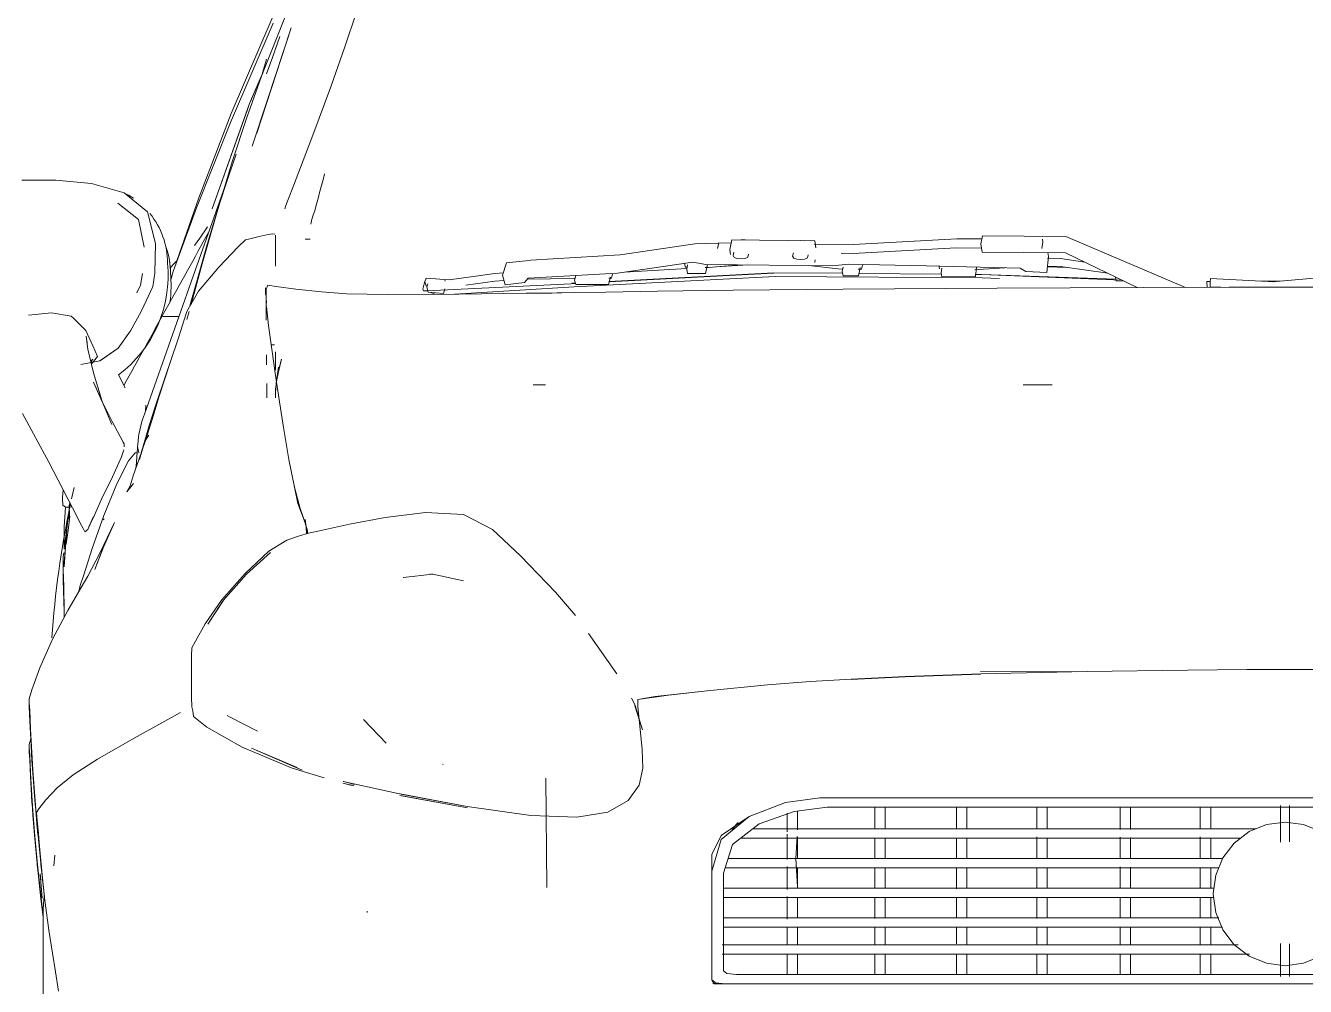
# Model space of a CAD drawing. Header units: millimetres. Extents: x -50912 to 58751, y -45352 to 5553.
# Drawn here: x 49648 to 50514, y 716 to 1366 of the extents above; entities that cross this region are included whole.
import ezdxf

# ---------------------------------------------------------------- set-up
doc = ezdxf.new("R2010")
doc.units = ezdxf.units.MM
doc.layers.add('A-GENM', color=13, linetype='Continuous', lineweight=9)
doc.layers.add('G-IMPT', color=8, linetype='Continuous', lineweight=9)

# ---------------------------------------------------------------- blocks, each defined once
blk = doc.blocks.new('CRT_Fiat Punto - Punto_dwg-985961-E')
at = {"layer": 'G-IMPT'}
for p, q in [((-44488.91, 1367.79), (-44517.81, 1300.79)), ((-44488.91, 1372.94), (-44517.43, 1306.76)), ((-44485.3, 1360.89), (-44480, 1374.72)), ((-44440.27, 1352.43), (-44432.86, 1374.64)), ((-44499.96, 1293.36), (-44476.76, 1364.68)), ((-44494.33, 1338.36), (-44485.3, 1360.89)), ((-44476.76, 1364.68), (-44492.82, 1316.05)), ((-44489.43, 1344.62), (-44484.35, 1358.82)), ((-44449.89, 1324.87), (-44440.27, 1352.43)), ((-44493.4, 1343.59), (-44496.42, 1333.42)), ((-44489.43, 1344.62), (-44493.41, 1333.5)), ((-44504.86, 1313.44), (-44496.37, 1333.42)), ((-44504.86, 1313.44), (-44496.47, 1333.42)), ((-44504.38, 1314.8), (-44496.44, 1333.42)), ((-44494.33, 1338.36), (-44496.92, 1331.92)), ((-44506.73, 1304.02), (-44499.55, 1324.42)), ((-44499.55, 1324.42), (-44496.92, 1331.92)), ((-44462.14, 1292.08), (-44449.89, 1324.87)), ((-44492.82, 1316.05), (-44503.08, 1284.74)), ((-44504.86, 1313.44), (-44530.15, 1242.27)), ((-44530.15, 1242.27), (-44506.25, 1309.58)), ((-44504.86, 1313.44), (-44506.25, 1309.58)), ((-44517.81, 1300.79), (-44540.81, 1242.87)), ((-44517.43, 1306.76), (-44539.3, 1249.69)), ((-44516.64, 1274.1), (-44506.73, 1304.02)), ((-44473.49, 1262.5), (-44462.14, 1292.08)), ((-44516.64, 1274.1), (-44527.45, 1238.02)), ((-44514.07, 1279.3), (-44519.16, 1264.19)), ((-44526.23, 1242.91), (-44519.16, 1264.19)), ((-44658.87, 1261.62), (-44636, 1261.62)), ((-44658.87, 1261.62), (-44636, 1261.62)), ((-44611.87, 1259.48), (-44636, 1261.62)), ((-44611.87, 1259.48), (-44636, 1261.62)), ((-44589.76, 1253.07), (-44611.87, 1259.48)), ((-44589.76, 1253.07), (-44611.87, 1259.48)), ((-44521.48, 1257.95), (-44541.7, 1200.63)), ((-44480.38, 1244.52), (-44473.49, 1262.5)), ((-44573.92, 1240.26), (-44589.76, 1253.07)), ((-44573.92, 1240.26), (-44589.76, 1253.07)), ((-44539.3, 1249.69), (-44554.02, 1207.15)), ((-44580.14, 1235.01), (-44593.97, 1246.19)), ((-44568.65, 1218.89), (-44573.92, 1240.26)), ((-44568.65, 1218.89), (-44573.92, 1240.26)), ((-44540.81, 1242.87), (-44556.54, 1199.83)), ((-44536.88, 1205.01), (-44527.45, 1238.02)), ((-44526.23, 1242.91), (-44534.01, 1216.56)), ((-44480.38, 1244.52), (-44480.99, 1242.27)), ((-44580.14, 1235.01), (-44576.24, 1216.26)), ((-44533.29, 1230), (-44538.6, 1222.4)), ((-44538.6, 1222.4), (-44542.06, 1217.44)), ((-44512.73, 1216.65), (-44507.69, 1221.26)), ((-44504.71, 1221.98), (-44507.69, 1221.26)), ((-44504.71, 1221.98), (-44498.52, 1223.48)), ((-44492.25, 1224.98), (-44498.52, 1223.48)), ((-44492.25, 1224.98), (-44489.19, 1225.34)), ((-44487.82, 1225.23), (-44489.19, 1225.34)), ((-44487.37, 1224.52), (-44487.37, 1221.25)), ((-44487.37, 1221.25), (-44487.37, 1213.46)), ((-44180.17, 1214.71), (-44178.82, 1221.25)), ((-44178.82, 1221.25), (-44122.71, 1220.57)), ((-44169.78, 1221.22), (-44172.5, 1221.25)), ((-44129.45, 1220.73), (-44132.18, 1220.76)), ((-44122.71, 1220.57), (-44121.93, 1215.79)), ((-44096.37, 1218.16), (-44026.57, 1221.97)), ((-44009.64, 1221.91), (-44026.57, 1221.97)), ((-44010.25, 1218.7), (-44009.24, 1224.01)), ((-44009.24, 1224.01), (-43952.91, 1223.61)), ((-43968.45, 1219.73), (-43968.69, 1221.78)), ((-43952.91, 1223.61), (-43872.01, 1189.13)), ((-44568.65, 1218.89), (-44569.05, 1198.81)), ((-44568.65, 1218.89), (-44569.05, 1198.81)), ((-44540.83, 1192.36), (-44534.01, 1216.56)), ((-44525.66, 1202.93), (-44512.73, 1216.65)), ((-44487.37, 1213.46), (-44487.37, 1203.41)), ((-44203.89, 1218.61), (-44254.34, 1211.14)), ((-44203.89, 1218.61), (-44196.23, 1218.79)), ((-44196.23, 1218.79), (-44187.7, 1218.69)), ((-44188.35, 1215.53), (-44187.58, 1219.26)), ((-44187.58, 1219.26), (-44179.25, 1219.16)), ((-44180.17, 1214.71), (-44179.62, 1211.42)), ((-44177.93, 1210.73), (-44177.47, 1212.96)), ((-44137.62, 1210.24), (-44137.16, 1212.47)), ((-44123.15, 1218.48), (-44096.37, 1218.16)), ((-44104.88, 1212.2), (-44096.76, 1212.11)), ((-44096.76, 1212.11), (-44026.98, 1215.89)), ((-44009.8, 1215.78), (-44026.98, 1215.89)), ((-44009.38, 1213.05), (-44010.25, 1218.7)), ((-44009.38, 1213.05), (-43953.04, 1212.62)), ((-43969.01, 1215.51), (-43968.45, 1219.73)), ((-43964.68, 1210.09), (-43965.06, 1212.71)), ((-43953.04, 1212.62), (-43904.68, 1189.04)), ((-44558.77, 1201.96), (-44556.33, 1204.87)), ((-44556.33, 1204.87), (-44553.94, 1207.38)), ((-44554.02, 1207.15), (-44554.99, 1204.06)), ((-44536.88, 1205.01), (-44542.67, 1184.33)), ((-44333.9, 1197.49), (-44331.08, 1205.68)), ((-44331.08, 1205.68), (-44317.97, 1207.2)), ((-44317.97, 1207.2), (-44314.69, 1207.59)), ((-44254.34, 1211.14), (-44314.69, 1207.59)), ((-44205.24, 1206.18), (-44256.08, 1198.71)), ((-44210.23, 1202.86), (-44210.65, 1205.18)), ((-44209.28, 1201.49), (-44208.74, 1204.29)), ((-44205.24, 1206.18), (-44196.27, 1204.72)), ((-44196.51, 1198.44), (-44195.32, 1204.71)), ((-44196.27, 1204.72), (-44110.37, 1203.68)), ((-44173.26, 1204.44), (-44194.5, 1202.67)), ((-44189.58, 1203.08), (-44167.72, 1204.38)), ((-44177.93, 1210.73), (-44177.18, 1209.4)), ((-44177.18, 1209.4), (-44175.15, 1208.74)), ((-44175.15, 1208.74), (-44172.48, 1208.48)), ((-44172.48, 1208.48), (-44169.89, 1208.68)), ((-44169.89, 1208.68), (-44168.08, 1209.29)), ((-44168.08, 1209.29), (-44167.78, 1210.6)), ((-44167.78, 1210.6), (-44167.56, 1211.7)), ((-44137.62, 1210.24), (-44136.86, 1208.91)), ((-44136.86, 1208.91), (-44134.83, 1208.25)), ((-44134.83, 1208.25), (-44132.15, 1207.99)), ((-44132.15, 1207.99), (-44129.56, 1208.19)), ((-44129.56, 1208.19), (-44127.74, 1208.8)), ((-44127.74, 1208.8), (-44127.44, 1210.12)), ((-44127.44, 1210.12), (-44127.22, 1211.21)), ((-44126.82, 1203.88), (-44106.85, 1201.6)), ((-44122.69, 1205.92), (-44122.29, 1207.88)), ((-44110.37, 1203.68), (-44100.07, 1204.91)), ((-44100.07, 1204.91), (-44047.02, 1203.69)), ((-44091.03, 1201.41), (-44090.49, 1204.21)), ((-44047.02, 1203.69), (-43983.79, 1202.05)), ((-44038.55, 1202.85), (-44038.46, 1203.47)), ((-43965.82, 1199.2), (-43964.68, 1210.09)), ((-43952.19, 1202.6), (-43965.41, 1203.14)), ((-43965.38, 1203.4), (-43956.53, 1203.2)), ((-43965.33, 1208.86), (-43956.52, 1208.65)), ((-43956.53, 1203.2), (-43924.54, 1198.73)), ((-43956.52, 1208.65), (-43940.04, 1206.28)), ((-44577.41, 1198.59), (-44578.75, 1190.68)), ((-44577.41, 1198.59), (-44578.75, 1190.68)), ((-44569.05, 1198.81), (-44570.25, 1189.84)), ((-44569.05, 1198.81), (-44570.25, 1189.84)), ((-44566.56, 1130.18), (-44541.7, 1200.63)), ((-44556.54, 1199.83), (-44558.27, 1194.35)), ((-44539.37, 1186.58), (-44525.66, 1202.93)), ((-44386.28, 1192.93), (-44385.47, 1195.42)), ((-44385.47, 1195.42), (-44369.97, 1194.3)), ((-44339.1, 1198.54), (-44369.97, 1194.3)), ((-44333.39, 1198.97), (-44339.1, 1198.54)), ((-44332.08, 1190.94), (-44333.9, 1197.49)), ((-44318.99, 1192.4), (-44316.43, 1195.4)), ((-44317.08, 1194.63), (-44285.64, 1195.17)), ((-44256.08, 1198.71), (-44316.43, 1195.4)), ((-44284.75, 1195.18), (-44285.64, 1195.17)), ((-44285.46, 1189.59), (-44149.45, 1196.51)), ((-44285.07, 1193.92), (-44284.25, 1197.16)), ((-44262.17, 1191.18), (-44260.92, 1196.1)), ((-44262.02, 1193.24), (-44150.27, 1199.05)), ((-44260.13, 1195.4), (-44261.84, 1195.39)), ((-44261.82, 1192.9), (-44150.56, 1198.69)), ((-44260.13, 1195.4), (-44259.41, 1198.2)), ((-44251.35, 1199.41), (-44209.2, 1201.91)), ((-44210.23, 1202.86), (-44209.02, 1202.85)), ((-44209.28, 1201.49), (-44208.74, 1198.59)), ((-44208.74, 1198.59), (-44196.51, 1198.44)), ((-44196.78, 1202.69), (-44194.5, 1202.67)), ((-44150.27, 1199.05), (-44103.85, 1198.68)), ((-44149.45, 1196.51), (-44009.44, 1195.56)), ((-44103.76, 1201.56), (-44106.85, 1201.6)), ((-44104.08, 1199.92), (-44103.54, 1202.72)), ((-44104.08, 1199.92), (-44103.55, 1197.02)), ((-44103.55, 1197.02), (-44093, 1196.9)), ((-44091.03, 1201.41), (-44093.22, 1201.44)), ((-44093, 1196.9), (-44091.9, 1202.68)), ((-44092.73, 1198.59), (-44036.96, 1198.14)), ((-44038.34, 1201.62), (-44038.55, 1202.85)), ((-44037.11, 1199.01), (-44036.68, 1202.07)), ((-44037.11, 1199.01), (-44036.62, 1196.2)), ((-44036.62, 1196.2), (-44014.04, 1196.53)), ((-44014.3, 1201.13), (-44012.2, 1201.18)), ((-44014.28, 1197.96), (-44009.85, 1197.92)), ((-44014.04, 1196.53), (-44013.34, 1202.82)), ((-43994.21, 1202.32), (-44012.2, 1201.18)), ((-43915.06, 1194.1), (-44009.85, 1197.92)), ((-43918.92, 1194.61), (-44009.85, 1197.92)), ((-43997.68, 1195.12), (-44009.44, 1195.56)), ((-43979.95, 1199.79), (-43983.79, 1202.05)), ((-43965.82, 1199.2), (-43979.95, 1199.79)), ((-43919.19, 1196.12), (-43918.72, 1193.5)), ((-43855.16, 1192.52), (-43855.03, 1195.26)), ((-43855.03, 1195.26), (-43811.76, 1192.86)), ((-43774.68, 1196.28), (-43812.98, 1192.93)), ((-44581.24, 1185.38), (-44578.75, 1190.68)), ((-44581.24, 1185.38), (-44578.75, 1190.68)), ((-44573.07, 1183.86), (-44570.25, 1189.84)), ((-44573.07, 1183.86), (-44570.25, 1189.84)), ((-44539.37, 1186.58), (-44547.29, 1172.75)), ((-44540.83, 1192.36), (-44545.01, 1177.53)), ((-44493.53, 1178.44), (-44494.16, 1188.82)), ((-44494.16, 1188.82), (-44494.16, 1184.47)), ((-44493.7, 1187.94), (-44492.6, 1190.58)), ((-44493.7, 1184.71), (-44493.7, 1187.94)), ((-44486.93, 1189.81), (-44492.6, 1190.58)), ((-44486.93, 1189.81), (-44473.58, 1188)), ((-44456.37, 1186.04), (-44473.58, 1188)), ((-44456.37, 1186.04), (-44439.16, 1184.83)), ((-44387.8, 1188.05), (-44386.29, 1193.25)), ((-44387.26, 1186.75), (-44387.8, 1188.05)), ((-44387.26, 1186.75), (-44384.99, 1186.78)), ((-44385.53, 1190.27), (-44386.28, 1192.93)), ((-44385.53, 1190.27), (-44384.74, 1190.21)), ((-44385.07, 1189.23), (-44384.26, 1191.65)), ((-44384.11, 1185.9), (-44385.07, 1189.23)), ((-44384.99, 1186.78), (-44287.31, 1191.57)), ((-44384.99, 1186.78), (-44384.28, 1186.48)), ((-44384.11, 1185.9), (-44373.76, 1185.11)), ((-44373.76, 1185.11), (-44372.92, 1188.13)), ((-44372.62, 1193.39), (-44372.83, 1194.18)), ((-44366.18, 1184.62), (-44285.46, 1189.59)), ((-44339.15, 1193.29), (-44358.56, 1190.67)), ((-44339.15, 1193.29), (-44332.86, 1193.76)), ((-44332.08, 1190.94), (-44318.99, 1192.4)), ((-44287.31, 1191.57), (-44284.74, 1191.71)), ((-44286.88, 1191.95), (-44284.74, 1192.06)), ((-44284.29, 1191.02), (-44285.07, 1193.92)), ((-44284.83, 1185.6), (-44264.02, 1185.95)), ((-44284.29, 1191.02), (-44262.17, 1191.18)), ((-44229.07, 1186.49), (-44264.02, 1185.95)), ((-44177.77, 1187.24), (-44229.07, 1186.49)), ((-44103.41, 1188.01), (-44177.77, 1187.24)), ((-44103.41, 1188.01), (-43999.31, 1188.64)), ((-43900.61, 1189.06), (-43999.31, 1188.64)), ((-43918.72, 1193.5), (-43913.43, 1193.31)), ((-43900.61, 1189.06), (-43842.48, 1189.2)), ((-43857.41, 1193.02), (-43855.14, 1193.04)), ((-43857.38, 1189.16), (-43857.41, 1193.02)), ((-43855.16, 1192.52), (-43855.14, 1189.58)), ((-43855.14, 1189.58), (-43848.04, 1189.19)), ((-43804.62, 1189.2), (-43842.48, 1189.2)), ((-43820.91, 1193.37), (-43806.34, 1193.51)), ((-43766.76, 1189.2), (-43804.62, 1189.2)), ((-44573.07, 1183.86), (-44578.3, 1172.75)), ((-44573.07, 1183.86), (-44578.3, 1172.75)), ((-44545.39, 1176.27), (-44545.01, 1177.53)), ((-44544.51, 1177.6), (-44542.67, 1184.33)), ((-44493.7, 1184.71), (-44493.7, 1177.01)), ((-44411.53, 1184.37), (-44439.16, 1184.83)), ((-44363.06, 1184.64), (-44411.53, 1184.37)), ((-44382.22, 1185.61), (-44379.68, 1184.54)), ((-44317.96, 1185.13), (-44363.06, 1184.64)), ((-44317.96, 1185.13), (-44300.42, 1185.34)), ((-44296.88, 1185.4), (-44300.42, 1185.34)), ((-44293.73, 1185.45), (-44296.88, 1185.4)), ((-44284.83, 1185.6), (-44293.73, 1185.45)), ((-44654.39, 1170.25), (-44638.83, 1171.89)), ((-44638.83, 1171.89), (-44625.59, 1169.63)), ((-44623.92, 1168.29), (-44625.59, 1169.63)), ((-44585.38, 1159.73), (-44578.3, 1172.75)), ((-44585.38, 1159.73), (-44578.3, 1172.75)), ((-44559.37, 1169.53), (-44563.56, 1169.53)), ((-44559.37, 1169.53), (-44552.67, 1169.53)), ((-44547.29, 1172.75), (-44549.32, 1166.52)), ((-44545.81, 1172.85), (-44547.3, 1167.45)), ((-44493.7, 1167.08), (-44493.7, 1177.01)), ((-44493.4, 1176.26), (-44492.02, 1163.38)), ((-44623.92, 1168.29), (-44615.73, 1159.94)), ((-44611.04, 1149.51), (-44615.73, 1159.94)), ((-44549.32, 1166.52), (-44552.61, 1156.38)), ((-44492.02, 1163.38), (-44489.9, 1147.36)), ((-44614.82, 1151.56), (-44615.36, 1156.21)), ((-44614.23, 1147.41), (-44615.36, 1156.21)), ((-44593.78, 1148.02), (-44585.38, 1159.73)), ((-44593.78, 1148.02), (-44585.38, 1159.73)), ((-44552.61, 1156.38), (-44558.86, 1137.55)), ((-44610.46, 1131.28), (-44614.23, 1147.41)), ((-44611.04, 1149.51), (-44607.88, 1142.38)), ((-44593.78, 1148.02), (-44606.09, 1139.47)), ((-44593.78, 1148.02), (-44606.09, 1139.47)), ((-44605.81, 1139.58), (-44593.78, 1148.02)), ((-44493.49, 1136.86), (-44493.58, 1143.53)), ((-44493.58, 1143.53), (-44493.56, 1141.92)), ((-44489.9, 1147.36), (-44487.33, 1129.65)), ((-44489.87, 1150.19), (-44487.96, 1150.19)), ((-44487.29, 1145.44), (-44487.37, 1133.25)), ((-44606.09, 1139.47), (-44618.94, 1137.07)), ((-44611, 1140.64), (-44612.33, 1139.29)), ((-44612.11, 1138.31), (-44611, 1140.64)), ((-44606.09, 1139.47), (-44612.11, 1138.35)), ((-44611.97, 1137.71), (-44611.33, 1137.94)), ((-44611.33, 1137.94), (-44607.88, 1142.38)), ((-44605.81, 1139.58), (-44606.09, 1139.47)), ((-44566.01, 1115.57), (-44558.86, 1137.55)), ((-44558.88, 1137.55), (-44560.83, 1131.86)), ((-44493.49, 1136.86), (-44493.56, 1141.92)), ((-44486.89, 1124.2), (-44485.38, 1135.13)), ((-44486.89, 1124.36), (-44485.38, 1135.13)), ((-44483.37, 1140.66), (-44485.38, 1131.99)), ((-44483.37, 1140.66), (-44485.38, 1132.62)), ((-44604.65, 1112.03), (-44610.46, 1131.28)), ((-44566.56, 1130.18), (-44575.99, 1103.45)), ((-44568.66, 1108.39), (-44560.83, 1131.86)), ((-44487.33, 1129.65), (-44484.62, 1111.71)), ((-44486.89, 1124.36), (-44485.38, 1131.99)), ((-44604.65, 1112.03), (-44610.44, 1125.09)), ((-44604.51, 1111.72), (-44610.44, 1125.09)), ((-44493.3, 1114.44), (-44493.35, 1124.18)), ((-44486.89, 1124.2), (-44487.39, 1117.54)), ((-44487.39, 1120.99), (-44487.39, 1117.54)), ((-44487.39, 1117.54), (-44487.39, 1118.79)), ((-44487.28, 1114.33), (-44487.39, 1117.54)), ((-44304.67, 1123.32), (-44313.11, 1123.32)), ((-43981.82, 1123.32), (-43962.13, 1123.31)), ((-43974.48, 1123.28), (-43962.13, 1123.31)), ((-44598.19, 1096.48), (-44604.86, 1112.68)), ((-44604.65, 1112.03), (-44604.86, 1112.68)), ((-44598.19, 1096.48), (-44604.65, 1112.03)), ((-44604.65, 1112.03), (-44597.83, 1098.44)), ((-44604.65, 1112.03), (-44604.51, 1111.72)), ((-44575.34, 1105.28), (-44575.05, 1109.56)), ((-44568.66, 1108.39), (-44572.75, 1095.75)), ((-44566.01, 1115.57), (-44571.07, 1099.15)), ((-44484.62, 1111.71), (-44481.65, 1092.92)), ((-44658.41, 1103.75), (-44640.71, 1071.03)), ((-44577.28, 1099.76), (-44577.72, 1098.39)), ((-44577.28, 1099.76), (-44575.99, 1103.45)), ((-44592.45, 1088.36), (-44597.83, 1098.44)), ((-44577.72, 1098.39), (-44579.93, 1089.56)), ((-44571.07, 1099.15), (-44575.28, 1085.65)), ((-44574.64, 1089.45), (-44572.75, 1095.75)), ((-44481.65, 1092.92), (-44478.27, 1072.69)), ((-44590.41, 1084.56), (-44592.45, 1088.36)), ((-44589.65, 1083.24), (-44590.41, 1084.56)), ((-44589.75, 1081.21), (-44589.65, 1083.24)), ((-44580.68, 1081.54), (-44580.38, 1084.88)), ((-44580.06, 1088.27), (-44580.38, 1084.88)), ((-44580.06, 1088.27), (-44579.93, 1089.56)), ((-44575.28, 1085.65), (-44579.86, 1072.46)), ((-44579.43, 1072.8), (-44575.86, 1085.02)), ((-44578.02, 1077.91), (-44574.64, 1089.45)), ((-44575.86, 1085.02), (-44573, 1089.09)), ((-44573.44, 1088.82), (-44573, 1089.09)), ((-44593.29, 1070.49), (-44591.57, 1074.62)), ((-44591.57, 1074.62), (-44589.85, 1079.19)), ((-44586.86, 1071.91), (-44582.26, 1077.13)), ((-44582.26, 1077.13), (-44581.32, 1077.13)), ((-44581.68, 1068.22), (-44580.87, 1077.38)), ((-44580.87, 1077.38), (-44580.69, 1080.43)), ((-44580.69, 1080.43), (-44580.68, 1081.54)), ((-44579.74, 1077.13), (-44580.68, 1081.54)), ((-44580.01, 1078.28), (-44580.68, 1081.54)), ((-44579.74, 1077.13), (-44580.01, 1078.28)), ((-44578.02, 1077.91), (-44578.21, 1077.23)), ((-44640.71, 1071.03), (-44624.6, 1039.93)), ((-44597.73, 1061.01), (-44593.29, 1070.49)), ((-44586.86, 1071.91), (-44594.64, 1056.25)), ((-44583.73, 1061.57), (-44579.86, 1072.46)), ((-44581.75, 1067.15), (-44581.68, 1068.22)), ((-44474.59, 1053.94), (-44478.27, 1072.69)), ((-44605.02, 1045.99), (-44597.73, 1061.01)), ((-44603.5, 1034.86), (-44594.64, 1056.25)), ((-44588.01, 1050.89), (-44583.35, 1056.51)), ((-44583.73, 1061.57), (-44585.78, 1055.01)), ((-44583.35, 1056.51), (-44583.97, 1056.12)), ((-44631.34, 1047.46), (-44631.39, 1046.09)), ((-44631.34, 1047.46), (-44631.09, 1051.67)), ((-44631.05, 1052.38), (-44631.09, 1051.67)), ((-44623.57, 1053.82), (-44625.36, 1046.14)), ((-44588.01, 1050.89), (-44585.78, 1055.01)), ((-44474.59, 1053.94), (-44470.68, 1039.63)), ((-44474.59, 1053.94), (-44472.25, 1043.06)), ((-44631.39, 1046.09), (-44631.33, 1041.93)), ((-44631.33, 1041.93), (-44629.4, 1040.54)), ((-44630.25, 1027.2), (-44629.37, 1040.54)), ((-44627.21, 1040.54), (-44629.4, 1040.54)), ((-44626.05, 1041.93), (-44627.21, 1040.54)), ((-44626.38, 1043.36), (-44627.01, 1041.65)), ((-44627.01, 1041.65), (-44626.79, 1035.38)), ((-44626.89, 1038.53), (-44626.34, 1043.3)), ((-44626.05, 1041.93), (-44625.95, 1042.54)), ((-44625.58, 1040.44), (-44625.39, 1041.47)), ((-44624.6, 1039.93), (-44618.52, 1028.17)), ((-44610.65, 1032.99), (-44605.02, 1045.99)), ((-44467.41, 1029.81), (-44472.25, 1043.06)), ((-44467.41, 1029.81), (-44470.68, 1039.63)), ((-44630.29, 1002.13), (-44628.06, 1031.08)), ((-44630.25, 1002.81), (-44628.06, 1031.08)), ((-44628.69, 1024.31), (-44626.9, 1038.44)), ((-44628.56, 1026.58), (-44626.89, 1038.35)), ((-44626.89, 1038.14), (-44628.56, 1026.58)), ((-44628.19, 1029.96), (-44628.06, 1031.08)), ((-44626.9, 1038.59), (-44628.06, 1031.08)), ((-44627.43, 1026.61), (-44626.38, 1034.48)), ((-44627.16, 1032.45), (-44626.79, 1035.38)), ((-44614.27, 1025.34), (-44610.4, 1034.14)), ((-44613.55, 1027.08), (-44610.4, 1034.14)), ((-44613.55, 1027.08), (-44610.65, 1032.99)), ((-44603.5, 1034.86), (-44611.35, 1012.47)), ((-44467.41, 1032.03), (-44466.65, 1026.85)), ((-44437.39, 1028.89), (-44413.22, 1033.38)), ((-44413.22, 1033.38), (-44386.01, 1036.85)), ((-44386.01, 1036.85), (-44360.3, 1035.46)), ((-44360.3, 1035.46), (-44340.66, 1025.35)), ((-44630.38, 1000.1), (-44628.56, 1026.58)), ((-44630.29, 1002.13), (-44628.56, 1026.58)), ((-44630.25, 1021.68), (-44630.25, 1027.2)), ((-44630.25, 1021.68), (-44630.25, 1013.65)), ((-44630.22, 1012.56), (-44628.69, 1024.31)), ((-44629.14, 1019.57), (-44628.56, 1026.58)), ((-44629.07, 1015.4), (-44627.43, 1026.61)), ((-44628.19, 1029.96), (-44628.56, 1026.58)), ((-44618.52, 1028.17), (-44617.43, 1026.05)), ((-44617.43, 1026.05), (-44616.31, 1023.88)), ((-44616.31, 1023.88), (-44614.27, 1025.34)), ((-44606.23, 1009.46), (-44596.22, 1030.01)), ((-44603.66, 1013.48), (-44596.22, 1030.01)), ((-44471.17, 1021.15), (-44464.99, 1022.84)), ((-44467.41, 1029.81), (-44465.65, 1024.52)), ((-44467.41, 1029.81), (-44466.65, 1026.85)), ((-44466.39, 1024.43), (-44466.65, 1026.85)), ((-44466.65, 1026.85), (-44466.36, 1022.47)), ((-44466.39, 1024.43), (-44466.35, 1022.47)), ((-44465.65, 1024.52), (-44465.65, 1022.66)), ((-44464.99, 1022.84), (-44455.62, 1024.88)), ((-44455.62, 1024.88), (-44437.39, 1028.89)), ((-44340.66, 1025.35), (-44321.7, 1007.53)), ((-44630.25, 1012.33), (-44630.25, 1013.65)), ((-44602.06, 1018.02), (-44609.51, 998.25)), ((-44603.66, 1013.48), (-44609.51, 998.25)), ((-44491.84, 1010.78), (-44479.81, 1018.19)), ((-44479.81, 1018.19), (-44471.17, 1021.15)), ((-44631.02, 1002.88), (-44630.91, 1007.02)), ((-44630.47, 1009.65), (-44630.91, 1007.02)), ((-44617.05, 994.76), (-44611.35, 1012.47)), ((-44606.23, 1009.46), (-44614.4, 993.87)), ((-44507.82, 995.51), (-44491.84, 1010.78)), ((-44507.06, 995.06), (-44490.67, 1009.83)), ((-44321.7, 1007.53), (-44298.04, 982.98)), ((-44630.99, 991.54), (-44631.02, 1002.88)), ((-44630.29, 1002.13), (-44630.38, 1000.1)), ((-44630.29, 1002.13), (-44630.25, 1002.81)), ((-44630.25, 1003.39), (-44630.25, 1003.52)), ((-44523.87, 977.58), (-44507.82, 995.51)), ((-44630.29, 969.64), (-44630.99, 991.54)), ((-44630.84, 995.06), (-44630.32, 966.13)), ((-44630.84, 995.06), (-44630.29, 972.92)), ((-44620.35, 983.51), (-44619.43, 987.44)), ((-44617.05, 994.76), (-44619.43, 987.44)), ((-44618.79, 986.16), (-44614.4, 993.87)), ((-44507.06, 995.06), (-44522.79, 977.26)), ((-44381.02, 995.09), (-44400.99, 992.88)), ((-44400.74, 992.91), (-44400.99, 992.88)), ((-44382.65, 995.19), (-44382.95, 995.21)), ((-44381.78, 995.14), (-44381.02, 995.09)), ((-44381.02, 995.09), (-44381.07, 995.1)), ((-44381.02, 995.09), (-44360.25, 990.67)), ((-44630.44, 981.52), (-44630.3, 969.64)), ((-44630.44, 981.52), (-44630.23, 966.3)), ((-44618.79, 986.16), (-44627.88, 970.67)), ((-44298.04, 982.98), (-44284.6, 967.31)), ((-44627.88, 970.67), (-44638.31, 951.29)), ((-44630.3, 969.64), (-44630.29, 966.2)), ((-44523.87, 977.58), (-44534.93, 961.46)), ((-44522.79, 977.26), (-44533.19, 961.23)), ((-44522.86, 977.18), (-44533.19, 961.23)), ((-44522.86, 977.18), (-44522.79, 977.26)), ((-44541.45, 949.84), (-44534.93, 961.46)), ((-44275.8, 954.96), (-44256.45, 927.84)), ((-44638.31, 951.29), (-44646.73, 931.91)), ((-44544.17, 940.14), (-44543.88, 945.37)), ((-44543.88, 945.37), (-44541.45, 949.84)), ((-44544.26, 926.21), (-44544.17, 940.14)), ((-44646.73, 931.91), (-44652.27, 916.93)), ((-44544.16, 911.9), (-44544.26, 926.21)), ((-44010.31, 927.61), (-44061.58, 925.79)), ((-44010.28, 927.78), (-44061.55, 925.96)), ((-43945.37, 929.12), (-44010.58, 929.34)), ((-44010.28, 927.78), (-43938.51, 929.26)), ((-43870.5, 930.26), (-43938.51, 929.26)), ((-43870.5, 930.26), (-43830.55, 930.59)), ((-43804.62, 930.59), (-43830.55, 930.59)), ((-43804.62, 930.59), (-43778.69, 930.59)), ((-44154.65, 920.4), (-44195.55, 916.29)), ((-44125.64, 922.65), (-44154.65, 920.4)), ((-44098.08, 924.14), (-44125.64, 922.65)), ((-44098.12, 923.98), (-44061.58, 925.79)), ((-44098.08, 924.14), (-44061.55, 925.96)), ((-44654.09, 910.05), (-44654.06, 910.73)), ((-44653.92, 905.39), (-44654.09, 910.05)), ((-44652.27, 916.93), (-44654.06, 910.73)), ((-44543.87, 905.5), (-44544.16, 911.9)), ((-44246.62, 911.23), (-44244.37, 907.01)), ((-44242.25, 909.6), (-44242.29, 907.74)), ((-44242.23, 910.4), (-44242.25, 909.6)), ((-44221.53, 913.27), (-44242.23, 910.4)), ((-44230.68, 912.3), (-44242.23, 910.4)), ((-44230.68, 912.3), (-44242.23, 910.4)), ((-44195.55, 916.29), (-44230.68, 912.3)), ((-44195.55, 916.29), (-44230.68, 912.3)), ((-44221.53, 913.27), (-44195.55, 916.29)), ((-44653.92, 908.41), (-44653.65, 903.03)), ((-44653.92, 908.41), (-44653.79, 904.08)), ((-44653.92, 905.39), (-44653.46, 895.54)), ((-44653.42, 895.21), (-44653.79, 904.08)), ((-44653.65, 903.03), (-44653.02, 890.48)), ((-44551.6, 901.62), (-44582.87, 884.32)), ((-44543.39, 902.63), (-44543.87, 905.5)), ((-44542.77, 898.9), (-44543.39, 902.63)), ((-44244.37, 907.01), (-44241.45, 897.19)), ((-44244.37, 906.86), (-44239.26, 889.8)), ((-44244.37, 906.86), (-44239.26, 889.8)), ((-44244.37, 906.04), (-44239.26, 889.8)), ((-44239.26, 889.8), (-44244.37, 906.04)), ((-44242.33, 905.95), (-44242.34, 905.35)), ((-44241.88, 901.2), (-44242.34, 905.35)), ((-44242.29, 907.74), (-44242.33, 905.95)), ((-44241.88, 901.2), (-44240.65, 890.26)), ((-44653.46, 895.54), (-44652.58, 879.28)), ((-44652.58, 879.28), (-44653.42, 895.21)), ((-44533.77, 891.58), (-44542.77, 898.9)), ((-44533.77, 891.58), (-44509.88, 878.2)), ((-44520, 899.58), (-44518.41, 898.69)), ((-44499.47, 889.01), (-44518.41, 898.69)), ((-44427.81, 896.78), (-44412.48, 880.87)), ((-44652.83, 883.85), (-44654.06, 879.84)), ((-44653.16, 890.31), (-44653.02, 887.47)), ((-44653.16, 890.31), (-44651.5, 862.78)), ((-44653.13, 889.98), (-44651.5, 862.53)), ((-44653.13, 889.98), (-44652.44, 877.77)), ((-44653.02, 890.48), (-44652.38, 877.88)), ((-44652.6, 879.2), (-44653.02, 887.47)), ((-44651.75, 865.51), (-44652.86, 886.3)), ((-44652.86, 886.3), (-44652.2, 873.81)), ((-44607.72, 870.07), (-44582.87, 884.32)), ((-44239.44, 876.52), (-44240.65, 890.26)), ((-44654.09, 879.21), (-44654.06, 879.84)), ((-44653.92, 874.83), (-44654.09, 879.21)), ((-44653.65, 872.61), (-44653.92, 877.67)), ((-44653.92, 877.67), (-44653.79, 873.6)), ((-44653.92, 874.83), (-44653.65, 869.78)), ((-44652.6, 879.2), (-44652.33, 873.62)), ((-44652.26, 874.25), (-44652.58, 879.28)), ((-44652.58, 879.28), (-44651.64, 863.13)), ((-44651.75, 865.51), (-44652.44, 877.77)), ((-44652.38, 877.88), (-44652.1, 872.35)), ((-44652.26, 874.25), (-44651.5, 862.53)), ((-44476.05, 863.82), (-44509.88, 878.2)), ((-44503.71, 877.43), (-44469.46, 862.66)), ((-44503.71, 877.43), (-44472.84, 864.35)), ((-44413, 881.31), (-44412.48, 880.87)), ((-44239.44, 876.52), (-44239.04, 863.96)), ((-44653.42, 865.26), (-44653.79, 873.6)), ((-44653.65, 872.61), (-44653.02, 860.81)), ((-44653.65, 869.78), (-44653.02, 857.98)), ((-44652.1, 869.34), (-44652.33, 873.62)), ((-44652.2, 873.81), (-44651.92, 868.33)), ((-44652.1, 869.34), (-44651.49, 860.51)), ((-44624.21, 859.36), (-44607.72, 870.07)), ((-44374.05, 866.51), (-44374.34, 866.53)), ((-44653.42, 865.26), (-44652.58, 850.28)), ((-44653.13, 860.34), (-44652.44, 848.86)), ((-44653.13, 860.34), (-44651.5, 834.54)), ((-44652.38, 848.97), (-44653.02, 860.81)), ((-44652.6, 850.21), (-44653.02, 857.98)), ((-44651.64, 863.13), (-44650.94, 853.64)), ((-44649.7, 837.23), (-44651.5, 862.78)), ((-44649.06, 830.15), (-44651.5, 862.53)), ((-44650.76, 852.22), (-44651.5, 862.53)), ((-44651.49, 860.51), (-44650.4, 846.1)), ((-44651.29, 858.55), (-44650.5, 847.91)), ((-44651.29, 858.55), (-44649.9, 839.98)), ((-44624.21, 859.36), (-44635.01, 850.7)), ((-44454.46, 857.48), (-44476.05, 863.82)), ((-44304.59, 857.2), (-44303.93, 783.25)), ((-44239.04, 863.96), (-44241.51, 852.5)), ((-44651.75, 837.34), (-44652.86, 856.89)), ((-44652.2, 845.14), (-44652.86, 856.89)), ((-44652.33, 844.96), (-44652.6, 850.21)), ((-44651.12, 829.28), (-44652.58, 850.28)), ((-44650.76, 824.85), (-44652.58, 850.28)), ((-44652.58, 850.28), (-44652.26, 845.56)), ((-44651.75, 837.34), (-44652.44, 848.86)), ((-44652.38, 848.97), (-44652.1, 843.78)), ((-44650.63, 849.55), (-44650.94, 853.64)), ((-44650.76, 852.22), (-44649.91, 841.21)), ((-44650.63, 849.55), (-44649.9, 839.98)), ((-44635.01, 850.7), (-44642.8, 842.6)), ((-44440.79, 853.49), (-44441.8, 853.75)), ((-44441.56, 854.91), (-44441.7, 854.95)), ((-44403.42, 846.6), (-44441.7, 854.95)), ((-44441.12, 854.8), (-44441.56, 854.91)), ((-44439.85, 854.47), (-44441.12, 854.8)), ((-44440.79, 853.49), (-44438.45, 852.89)), ((-44439.85, 854.47), (-44437.22, 853.79)), ((-44438.45, 852.89), (-44435.44, 852.11)), ((-44437.76, 852.98), (-44434.42, 852.11)), ((-44433.91, 852.94), (-44437.22, 853.79)), ((-44241.51, 852.5), (-44248.94, 842.06)), ((-44652.33, 844.96), (-44652.1, 840.94)), ((-44652.29, 845.67), (-44652.1, 843.78)), ((-44652.26, 845.56), (-44651.5, 834.54)), ((-44652.2, 845.14), (-44651.92, 839.99)), ((-44652.1, 840.94), (-44651.79, 837.88)), ((-44651.45, 832.28), (-44651.92, 839.99)), ((-44649.7, 837.23), (-44650.5, 847.91)), ((-44650.4, 846.1), (-44649.35, 832.52)), ((-44649.06, 830.15), (-44649.91, 841.21)), ((-44647.5, 836.5), (-44642.8, 842.6)), ((-44357.78, 838.01), (-44403.42, 846.6)), ((-44403.38, 846.59), (-44357.78, 838.01)), ((-44403.38, 846.59), (-44357.78, 838.01)), ((-44357.54, 837.04), (-44403.25, 845.55)), ((-44403.25, 845.55), (-44357.54, 837.04)), ((-44402.96, 846.48), (-44357.78, 838.01)), ((-44402.96, 846.48), (-44357.78, 838.01)), ((-44357.54, 837.04), (-44401.91, 845.21)), ((-44401.66, 845.21), (-44357.54, 837.04)), ((-44401.47, 846.1), (-44357.78, 838.01)), ((-44248.94, 842.06), (-44262.57, 834.26)), ((-44167.05, 831.21), (-44142.55, 840.64)), ((-44142.55, 840.64), (-44119.3, 843.78)), ((-44119.3, 843.78), (-44092.28, 843.78)), ((-44092.28, 843.78), (-44056.47, 843.78)), ((-44056.47, 843.78), (-44006.21, 843.78)), ((-44006.21, 843.78), (-43935.84, 843.78)), ((-43935.84, 843.78), (-43869.17, 843.78)), ((-43869.17, 843.78), (-43830.02, 843.78)), ((-43804.62, 843.78), (-43830.02, 843.78)), ((-43804.62, 843.78), (-43779.22, 843.78)), ((-44649.06, 804.11), (-44651.5, 834.54)), ((-44650.76, 824.85), (-44651.5, 834.54)), ((-44650.4, 818.62), (-44651.45, 832.28)), ((-44649.35, 832.52), (-44648.85, 826.17)), ((-44647.5, 836.5), (-44649.01, 833.86)), ((-44649.01, 833.86), (-44648.8, 831.27)), ((-44648.8, 831.27), (-44648.33, 825.34)), ((-44314.6, 831.83), (-44357.78, 838.01)), ((-44283.66, 830.72), (-44314.6, 831.83)), ((-44262.57, 834.26), (-44283.66, 830.72)), ((-44185.9, 815.68), (-44167.05, 831.21)), ((-44185.9, 818.48), (-44167.05, 831.21)), ((-44136.67, 834.68), (-44160.2, 826.2)), ((-44136.67, 834.68), (-44160.2, 826.2)), ((-44141.39, 833.54), (-44141.39, 820.78)), ((-44114.36, 837.51), (-44136.67, 834.68)), ((-44114.36, 837.51), (-44136.67, 834.68)), ((-44134.36, 835.1), (-44134.36, 833.54)), ((-44134.36, 833.54), (-44134.36, 822.15)), ((-44088.42, 837.51), (-44114.36, 837.51)), ((-44088.42, 837.51), (-44114.36, 837.51)), ((-44054.04, 837.51), (-44088.42, 837.51)), ((-44054.04, 837.51), (-44088.42, 837.51)), ((-44082.08, 833.54), (-44082.08, 837.51)), ((-44082.08, 833.54), (-44082.08, 822.79)), ((-44075.04, 837.51), (-44075.04, 833.54)), ((-44075.04, 833.54), (-44075.04, 823.05)), ((-44005.78, 837.51), (-44054.04, 837.51)), ((-44054.04, 837.51), (-44005.78, 837.51)), ((-44026.79, 833.54), (-44026.79, 837.03)), ((-44026.79, 833.54), (-44026.79, 822.61)), ((-44019.75, 837.51), (-44019.75, 833.54)), ((-44019.75, 833.54), (-44019.75, 822.72)), ((-44005.78, 837.51), (-43938.23, 837.51)), ((-44005.78, 837.51), (-43938.23, 837.51)), ((-43972.5, 833.54), (-43972.5, 837.22)), ((-43972.5, 833.54), (-43972.5, 822.8)), ((-43965.47, 837.13), (-43965.47, 833.54)), ((-43965.47, 833.54), (-43965.47, 822.92)), ((-43873.27, 837.51), (-43938.23, 837.51)), ((-43938.23, 837.51), (-43873.27, 837.51)), ((-43916.21, 833.54), (-43916.21, 837.51)), ((-43916.21, 833.54), (-43916.21, 822.41)), ((-43909.17, 837.51), (-43909.17, 833.54)), ((-43909.17, 833.54), (-43909.17, 822.5)), ((-43873.27, 837.51), (-43832.82, 837.51)), ((-43873.27, 837.51), (-43832.82, 837.51)), ((-43861.92, 833.54), (-43861.92, 837.51)), ((-43861.92, 833.54), (-43861.92, 822.85)), ((-43854.88, 837.51), (-43854.88, 833.54)), ((-43854.88, 833.54), (-43854.88, 822.9)), ((-43804.62, 837.51), (-43832.82, 837.51)), ((-43832.82, 837.51), (-43804.62, 837.51)), ((-43807.64, 833.54), (-43807.64, 838.63)), ((-43807.64, 833.54), (-43807.64, 820.78)), ((-43804.62, 837.51), (-43776.42, 837.51)), ((-43804.62, 837.51), (-43776.42, 837.51)), ((-43801.6, 838.63), (-43801.6, 833.54)), ((-43801.6, 833.54), (-43801.6, 820.78)), ((-44651.12, 829.28), (-44650.76, 824.85)), ((-44648.88, 802.9), (-44650.76, 824.85)), ((-44650.76, 824.85), (-44649.91, 814.5)), ((-44650.76, 824.85), (-44647.54, 789.32)), ((-44646.99, 810.8), (-44648.88, 828.87)), ((-44647.18, 812.51), (-44648.88, 828.87)), ((-44648.85, 826.17), (-44648.64, 823.69)), ((-44648.64, 823.69), (-44648.45, 821.71)), ((-44647.55, 815.52), (-44648.58, 828.98)), ((-44648.58, 828.98), (-44648.33, 826.21)), ((-44648.33, 826.21), (-44647.77, 819.89)), ((-44647.86, 819.43), (-44648.33, 825.34)), ((-44160.2, 826.2), (-44178.29, 812.22)), ((-44160.2, 826.2), (-44178.29, 812.22)), ((-44164.65, 822.93), (-44155.78, 822.93)), ((-44155.78, 822.93), (-44129.37, 822.93)), ((-44129.37, 822.93), (-44094.32, 822.93)), ((-44094.32, 822.93), (-44055.76, 822.93)), ((-44055.76, 822.93), (-44006.21, 822.93)), ((-44006.21, 822.93), (-43938.23, 822.93)), ((-43938.23, 822.93), (-43873.27, 822.93)), ((-43873.27, 822.93), (-43832.82, 822.93)), ((-43832.82, 822.93), (-43824.24, 822.93)), ((-43817.19, 825.83), (-43828.91, 821.02)), ((-43804.62, 827.51), (-43817.19, 825.83)), ((-43792.05, 825.83), (-43804.62, 827.51)), ((-43780.33, 821.02), (-43792.05, 825.83)), ((-44648.69, 799.55), (-44650.4, 818.62)), ((-44649.06, 804.11), (-44649.91, 814.5)), ((-44648.45, 821.71), (-44648.3, 820.24)), ((-44646.2, 799.82), (-44648.18, 820.1)), ((-44648.05, 819.95), (-44647.54, 814.42)), ((-44648.01, 819.89), (-44647.54, 814.42)), ((-44647.86, 819.43), (-44647.66, 816.91)), ((-44647.22, 813.59), (-44647.77, 819.89)), ((-44647.66, 816.91), (-44646.98, 810.9)), ((-44645.76, 796.81), (-44647.55, 815.52)), ((-44185.9, 818.48), (-44192.19, 805.43)), ((-44192.19, 794.21), (-44185.9, 815.68)), ((-44169.93, 816.64), (-44172.57, 816.64)), ((-44157.36, 816.64), (-44169.93, 816.64)), ((-44132.01, 816.64), (-44157.36, 816.64)), ((-44141.39, 803.19), (-44141.39, 819.29)), ((-44135.4, 802.83), (-44134.53, 817.81)), ((-44135.4, 802.83), (-44134.55, 817.42)), ((-44134.36, 803.19), (-44134.36, 817.42)), ((-44097.7, 816.64), (-44132.01, 816.64)), ((-44097.7, 816.64), (-44058.26, 816.64)), ((-44082.08, 803.19), (-44082.08, 816.78)), ((-44075.04, 803.19), (-44075.04, 816.52)), ((-44006.65, 816.64), (-44058.26, 816.64)), ((-44026.79, 803.19), (-44026.79, 816.62)), ((-44019.75, 803.19), (-44019.75, 816.44)), ((-44006.65, 816.64), (-43935.84, 816.64)), ((-43972.5, 803.19), (-43972.5, 817.42)), ((-43965.47, 803.19), (-43965.47, 816.78)), ((-43869.17, 816.64), (-43935.84, 816.64)), ((-43916.21, 803.19), (-43916.21, 817.19)), ((-43909.17, 803.19), (-43909.17, 817.11)), ((-43869.17, 816.64), (-43834.61, 816.64)), ((-43861.92, 803.19), (-43861.92, 817.42)), ((-43854.88, 803.19), (-43854.88, 816.8)), ((-43828.91, 821.02), (-43838.95, 813.29)), ((-43807.64, 813.81), (-43807.64, 820.78)), ((-43801.6, 814.04), (-43801.6, 820.78)), ((-44647.22, 813.59), (-44645.38, 793.97)), ((-44646.98, 810.9), (-44645.38, 793.97)), ((-44637.23, 797.89), (-44636.7, 805.16)), ((-44192.19, 805.43), (-44192.19, 792.71)), ((-44178.29, 812.22), (-44184.32, 792.9)), ((-44178.29, 812.22), (-44184.32, 792.9)), ((-43838.95, 813.29), (-43846.69, 803.28)), ((-44645.42, 771.59), (-44648.88, 802.9)), ((-44645, 767.95), (-44648.88, 802.9)), ((-44648.88, 802.9), (-44648.48, 798.82)), ((-44646.2, 775.59), (-44648.69, 799.55)), ((-44648.48, 798.82), (-44647.54, 789.32)), ((-44643.54, 776.45), (-44646.46, 804.69)), ((-44645.7, 797.19), (-44646.46, 804.69)), ((-44645.4, 793.14), (-44646.2, 799.82)), ((-44645.76, 796.81), (-44645.36, 793.14)), ((-44645.7, 797.19), (-44645.38, 793.97)), ((-44181.99, 796.53), (-44183.01, 796.53)), ((-44167.91, 796.53), (-44181.99, 796.53)), ((-44181.21, 802.83), (-44180.53, 802.83)), ((-44180.53, 802.83), (-44166.34, 802.83)), ((-44138.04, 796.53), (-44167.91, 796.53)), ((-44166.34, 802.83), (-44135.4, 802.83)), ((-44141.39, 803.19), (-44141.39, 802.04)), ((-44141.39, 797.32), (-44141.39, 783.59)), ((-44099.21, 796.53), (-44138.04, 796.53)), ((-44135.4, 802.83), (-44095.83, 802.83)), ((-44135.4, 802.83), (-44134.36, 783.59)), ((-44135.4, 802.83), (-44135.36, 802.04)), ((-44135.1, 797.32), (-44134.36, 783.59)), ((-44134.36, 803.19), (-44134.36, 802.7)), ((-44134.36, 796.53), (-44134.36, 783.59)), ((-44099.21, 796.53), (-44058.26, 796.53)), ((-44095.83, 802.83), (-44055.76, 802.83)), ((-44082.08, 803.19), (-44082.08, 802.7)), ((-44082.08, 796.57), (-44082.08, 783.59)), ((-44075.04, 803.19), (-44075.04, 802.7)), ((-44075.04, 796.33), (-44075.04, 783.59)), ((-44006.65, 796.53), (-44058.26, 796.53)), ((-44055.76, 802.83), (-44006.21, 802.83)), ((-44026.79, 803.19), (-44026.79, 802.7)), ((-44026.79, 796.45), (-44026.79, 783.59)), ((-44019.75, 803.19), (-44019.75, 802.7)), ((-44006.65, 796.53), (-43935.84, 796.53)), ((-44006.21, 802.83), (-43938.23, 802.83)), ((-43972.5, 803.19), (-43972.5, 802.7)), ((-43972.5, 796.71), (-43972.5, 783.59)), ((-43965.47, 803.19), (-43965.47, 802.7)), ((-43965.47, 796.61), (-43965.47, 783.59)), ((-43938.23, 802.83), (-43873.27, 802.83)), ((-43869.17, 796.53), (-43935.84, 796.53)), ((-43916.21, 803.19), (-43916.21, 802.7)), ((-43916.21, 797.08), (-43916.21, 783.59)), ((-43909.17, 803.19), (-43909.17, 802.7)), ((-43909.17, 797), (-43909.17, 783.59)), ((-43873.27, 802.83), (-43846.88, 802.83)), ((-43869.17, 796.53), (-43849.48, 796.53)), ((-43861.92, 803.19), (-43861.92, 802.7)), ((-43861.92, 796.67), (-43861.92, 783.59)), ((-43854.88, 803.19), (-43854.88, 802.7)), ((-43854.88, 796.63), (-43854.88, 783.59)), ((-43846.69, 803.28), (-43851.52, 791.58)), ((-44646.55, 792.44), (-44646.2, 788.43)), ((-44646.55, 792.44), (-44645.19, 776.09)), ((-44643.54, 776.45), (-44645.38, 793.97)), ((-44645.36, 793.14), (-44644.45, 784.78)), ((-44192.19, 792.71), (-44192.19, 780.99)), ((-44184.32, 792.9), (-44184.32, 771.17)), ((-44184.32, 792.9), (-44184.32, 771.17)), ((-44019.75, 796.27), (-44019.75, 783.59)), ((-43853.2, 779.05), (-43851.52, 791.58)), ((-44643.54, 776.45), (-44644.45, 784.78)), ((-44192.19, 766.77), (-44192.19, 780.99)), ((-44184.55, 782.72), (-44169.86, 782.72)), ((-44169.86, 782.72), (-44137.41, 782.72)), ((-44141.39, 781.93), (-44141.39, 783.59)), ((-44137.41, 782.72), (-44096.33, 782.72)), ((-44134.36, 782.61), (-44134.36, 783.59)), ((-44096.33, 782.72), (-44055.76, 782.72)), ((-44082.08, 782.77), (-44082.08, 783.59)), ((-44075.04, 782.72), (-44075.04, 783.59)), ((-44055.76, 782.72), (-44006.21, 782.72)), ((-44026.79, 782.4), (-44026.79, 783.59)), ((-44019.75, 782.72), (-44019.75, 783.59)), ((-44006.21, 782.72), (-43938.23, 782.72)), ((-43972.5, 782.73), (-43972.5, 783.59)), ((-43965.47, 782.85), (-43965.47, 783.59)), ((-43938.23, 782.72), (-43873.27, 782.72)), ((-43916.21, 782.79), (-43916.21, 783.59)), ((-43909.17, 782.88), (-43909.17, 783.59)), ((-43873.27, 782.72), (-43853.07, 782.72)), ((-43861.92, 782.79), (-43861.92, 783.59)), ((-43854.88, 782.83), (-43854.88, 783.59)), ((-43853.2, 779.05), (-43853.2, 778.9)), ((-44644.59, 762.89), (-44646.2, 775.59)), ((-44645.42, 771.59), (-44645, 767.95)), ((-44644.11, 775.6), (-44644.56, 768.03)), ((-44644.11, 775.6), (-44643.68, 777.76)), ((-44643.54, 776.45), (-44643.15, 772.88)), ((-44643.15, 772.88), (-44640.59, 754.34)), ((-44171.43, 776.42), (-44184.38, 776.42)), ((-44184.32, 771.17), (-44184.32, 749.98)), ((-44184.32, 771.17), (-44184.32, 749.98)), ((-44140.05, 776.42), (-44171.43, 776.42)), ((-44141.39, 763.23), (-44141.39, 777.21)), ((-44099.71, 776.42), (-44140.05, 776.42)), ((-44134.36, 763.23), (-44134.36, 776.54)), ((-44099.71, 776.42), (-44058.26, 776.42)), ((-44082.08, 763.23), (-44082.08, 776.36)), ((-44075.04, 763.23), (-44075.04, 776.12)), ((-44006.65, 776.42), (-44058.26, 776.42)), ((-44026.79, 763.23), (-44026.79, 776.16)), ((-44019.75, 763.23), (-44019.75, 776.16)), ((-44006.65, 776.42), (-43935.84, 776.42)), ((-43972.5, 763.23), (-43972.5, 776.16)), ((-43965.47, 763.23), (-43965.47, 776.16)), ((-43869.17, 776.42), (-43935.84, 776.42)), ((-43916.21, 763.23), (-43916.21, 776.16)), ((-43909.17, 763.23), (-43909.17, 776.16)), ((-43869.17, 776.42), (-43853.07, 776.42)), ((-43861.92, 763.23), (-43861.92, 776.16)), ((-43854.88, 763.23), (-43854.88, 776.16)), ((-43853.2, 778.76), (-43853.2, 778.9)), ((-43853.2, 778.76), (-43851.52, 766.23)), ((-44644.56, 768.03), (-44644.56, 766.39)), ((-44644.56, 768.03), (-44644.56, 766.39)), ((-44644.56, 766.39), (-44644.56, 754.68)), ((-44425.31, 767.25), (-44425.31, 766.39)), ((-44192.19, 746.53), (-44192.19, 766.77)), ((-44184.55, 762.61), (-44169.86, 762.61)), ((-44169.86, 762.61), (-44137.41, 762.61)), ((-44141.39, 763.23), (-44141.39, 761.83)), ((-44137.41, 762.61), (-44096.33, 762.61)), ((-44134.36, 763.23), (-44134.36, 762.63)), ((-44096.33, 762.61), (-44055.76, 762.61)), ((-44082.08, 763.23), (-44082.08, 762.33)), ((-44075.04, 763.23), (-44075.04, 762.61)), ((-44055.76, 762.61), (-44006.21, 762.61)), ((-44026.79, 763.23), (-44026.79, 762.89)), ((-44019.75, 763.23), (-44019.75, 762.61)), ((-44006.21, 762.61), (-43938.23, 762.61)), ((-43972.5, 763.23), (-43972.5, 762.22)), ((-43965.47, 763.23), (-43965.47, 762.61)), ((-43938.23, 762.61), (-43873.27, 762.61)), ((-43916.21, 763.23), (-43916.21, 762.61)), ((-43909.17, 763.23), (-43909.17, 762.61)), ((-43873.27, 762.61), (-43849.43, 762.61)), ((-43861.92, 763.23), (-43861.92, 762.61)), ((-43854.88, 763.23), (-43854.88, 762.61)), ((-43846.69, 754.53), (-43851.52, 766.23)), ((-44644.56, 733.53), (-44644.56, 754.68)), ((-44638.12, 738.68), (-44640.59, 754.34)), ((-44171.43, 756.32), (-44184.58, 756.32)), ((-44140.05, 756.32), (-44171.43, 756.32)), ((-44141.39, 756.52), (-44141.39, 744.5)), ((-44099.71, 756.32), (-44140.05, 756.32)), ((-44134.36, 756.29), (-44134.36, 744.52)), ((-44099.71, 756.32), (-44058.26, 756.32)), ((-44082.08, 756.12), (-44082.08, 744.88)), ((-44075.04, 755.88), (-44075.04, 744.52)), ((-44006.65, 756.32), (-44058.26, 756.32)), ((-44026.79, 756), (-44026.79, 745.07)), ((-44019.75, 755.82), (-44019.75, 744.52)), ((-44006.65, 756.32), (-43935.84, 756.32)), ((-43972.5, 756.27), (-43972.5, 744.85)), ((-43965.47, 756.16), (-43965.47, 744.97)), ((-43869.17, 756.32), (-43935.84, 756.32)), ((-43916.21, 756.23), (-43916.21, 744.52)), ((-43909.17, 756.15), (-43909.17, 744.52)), ((-43869.17, 756.32), (-43847, 756.32)), ((-43861.92, 756.23), (-43861.92, 744.52)), ((-43854.88, 756.19), (-43854.88, 744.52)), ((-43846.69, 754.53), (-43838.95, 744.52)), ((-44192.19, 728.45), (-44192.19, 746.53)), ((-44185.31, 744.52), (-44184.55, 744.52)), ((-44184.55, 744.52), (-44169.86, 744.52)), ((-44184.32, 749.98), (-44184.32, 733.71)), ((-44184.32, 749.98), (-44184.32, 733.71)), ((-44169.86, 744.52), (-44137.41, 744.52)), ((-44137.41, 744.52), (-44096.33, 744.52)), ((-44096.33, 744.52), (-44055.76, 744.52)), ((-44055.76, 744.52), (-44006.21, 744.52)), ((-44006.21, 744.52), (-43938.23, 744.52)), ((-43938.23, 744.52), (-43873.27, 744.52)), ((-43873.27, 744.52), (-43836.23, 744.52)), ((-43828.91, 736.79), (-43838.95, 744.52)), ((-43807.64, 745.29), (-43807.64, 743.37)), ((-43801.6, 743.37), (-43801.6, 745.05)), ((-44636.14, 726.2), (-44638.12, 738.68)), ((-44171.43, 738.22), (-44185.31, 738.22)), ((-44140.05, 738.22), (-44171.43, 738.22)), ((-44141.39, 728.48), (-44141.39, 738.23)), ((-44099.71, 738.22), (-44140.05, 738.22)), ((-44134.36, 728.48), (-44134.36, 738.01)), ((-44099.71, 738.22), (-44058.26, 738.22)), ((-44082.08, 728.48), (-44082.08, 737.83)), ((-44075.04, 728.48), (-44075.04, 738.22)), ((-44006.65, 738.22), (-44058.26, 738.22)), ((-44026.79, 728.48), (-44026.79, 737.72)), ((-44019.75, 728.48), (-44019.75, 738.22)), ((-44006.65, 738.22), (-43935.84, 738.22)), ((-43972.5, 728.48), (-43972.5, 737.99)), ((-43965.47, 728.48), (-43965.47, 737.88)), ((-43869.17, 738.22), (-43935.84, 738.22)), ((-43916.21, 728.48), (-43916.21, 737.95)), ((-43909.17, 728.48), (-43909.17, 737.87)), ((-43869.17, 738.22), (-43830.02, 738.22)), ((-43861.92, 728.48), (-43861.92, 738.22)), ((-43854.88, 728.48), (-43854.88, 738.22)), ((-43828.66, 738.22), (-43830.02, 738.22)), ((-43828.91, 736.79), (-43817.19, 731.98)), ((-43807.64, 728.48), (-43807.64, 743.37)), ((-43801.6, 728.48), (-43801.6, 743.37)), ((-43780.33, 736.79), (-43792.05, 731.98)), ((-44644.56, 733.53), (-44644.56, 703.58)), ((-44192.19, 728.45), (-44192.19, 720.7)), ((-44184.32, 733.71), (-44184.32, 726.74)), ((-44184.32, 733.71), (-44184.32, 726.74)), ((-44141.39, 728.48), (-44141.39, 724.82)), ((-44134.36, 728.48), (-44134.36, 724.41)), ((-44082.08, 728.48), (-44082.08, 724.41)), ((-44075.04, 728.48), (-44075.04, 724.41)), ((-44026.79, 728.48), (-44026.79, 724.41)), ((-44019.75, 728.48), (-44019.75, 724.41)), ((-43972.5, 728.48), (-43972.5, 724.41)), ((-43965.47, 728.48), (-43965.47, 724.41)), ((-43916.21, 728.48), (-43916.21, 724.41)), ((-43909.17, 728.48), (-43909.17, 724.41)), ((-43861.92, 728.48), (-43861.92, 724.41)), ((-43854.88, 728.48), (-43854.88, 724.41)), ((-43804.62, 730.3), (-43817.19, 731.98)), ((-43807.64, 728.48), (-43807.64, 723.02)), ((-43804.62, 730.3), (-43792.05, 731.98)), ((-43801.6, 723.02), (-43801.6, 728.48)), ((-44634.13, 713.03), (-44636.14, 726.2)), ((-44189.89, 718.76), (-44192.19, 720.7)), ((-44190.64, 718.12), (-44192.19, 720.7)), ((-44190.64, 718.12), (-44192.19, 720.7)), ((-44191.01, 718.12), (-44192.19, 720.7)), ((-44189.51, 718.12), (-44191.52, 718.76)), ((-44190.64, 718.12), (-44191.52, 718.76)), ((-44183, 718.12), (-44189.89, 718.76)), ((-44184.32, 726.74), (-44182.12, 724.99)), ((-44184.32, 726.74), (-44182.12, 724.99)), ((-44182.12, 724.99), (-44175.5, 724.41)), ((-44182.12, 724.99), (-44175.5, 724.41)), ((-44175.5, 724.41), (-44160.06, 724.41)), ((-44175.5, 724.41), (-44160.06, 724.41)), ((-44160.06, 724.41), (-44131.38, 724.41)), ((-44160.06, 724.41), (-44131.38, 724.41)), ((-44131.38, 724.41), (-44094.82, 724.41)), ((-44131.38, 724.41), (-44094.82, 724.41)), ((-44094.82, 724.41), (-44055.76, 724.41)), ((-44094.82, 724.41), (-44055.76, 724.41)), ((-44055.76, 724.41), (-44006.21, 724.41)), ((-44055.76, 724.41), (-44006.21, 724.41)), ((-44006.21, 724.41), (-43938.23, 724.41)), ((-44006.21, 724.41), (-43938.23, 724.41)), ((-43938.23, 724.41), (-43873.27, 724.41)), ((-43938.23, 724.41), (-43873.27, 724.41)), ((-43873.27, 724.41), (-43832.82, 724.41)), ((-43873.27, 724.41), (-43832.82, 724.41)), ((-43832.82, 724.41), (-43804.62, 724.41)), ((-43832.82, 724.41), (-43804.62, 724.41)), ((-43804.62, 724.41), (-43776.42, 724.41)), ((-43804.62, 724.41), (-43776.42, 724.41)), ((-44190.64, 718.12), (-44191.01, 718.12)), ((-44189.51, 718.12), (-44190.64, 718.12)), ((-44186.21, 718.12), (-44189.51, 718.12)), ((-44186.21, 718.12), (-44181.69, 718.12)), ((-44177.12, 718.12), (-44181.69, 718.12)), ((-44177.12, 718.12), (-44173.67, 718.12)), ((-44173.67, 718.12), (-44162.69, 718.12)), ((-44162.69, 718.12), (-44135.53, 718.12)), ((-44098.58, 718.12), (-44135.53, 718.12)), ((-44058.26, 718.12), (-44098.58, 718.12)), ((-44006.65, 718.12), (-44058.26, 718.12)), ((-43935.84, 718.12), (-44006.65, 718.12)), ((-43935.84, 718.12), (-43869.17, 718.12)), ((-43869.17, 718.12), (-43830.02, 718.12)), ((-43804.62, 718.12), (-43830.02, 718.12)), ((-43779.22, 718.12), (-43804.62, 718.12))]:
    blk.add_line(p, q, dxfattribs=at)
blk = doc.blocks.new('CRT_Fiat Punto - Fiat punto 2-985965-E')
at = {"layer": 'A-GENM', "color": 55}
for p, q in [((-44467.36, 1221.8), (-44463.86, 1221.78)), ((-44593.6, 1129.92), (-44588.96, 1121.18))]:
    blk.add_line(p, q, dxfattribs=at)
for centre, radius, start, end in [((-43120.02, 895.13), 1384.68, 164.47079, 165.54227), ((-44640.69, 1093.06), 167.59, 71.59856, 71.95306), ((-44613.59, 1205.6), 53.16, 55.46821, 60.96599), ((-44613.59, 1205.6), 53.16, 360, 38.9986), ((-44424.43, 1225.31), 39.59, 156.90984, 170.56455), ((-11221.95, -17265.77), 38099.34, 150.963608, 151.141369), ((-44611.61, 1199.03), 53.16, 360, 18.68588), ((-44643.89, 1197.06), 83.89, 306.83042, 5.84296), ((-44611.61, 1199.03), 53.16, 360, 8.71444), ((-44641.91, 1190.49), 83.89, 352.13931, 5.84296), ((-44641.91, 1190.49), 83.89, 352.13931, 5.84296), ((-44024.5, 912.5), 615.35, 167.8866, 176.30816), ((-44722.36, 1144.41), 163.33, 316.50653, 316.82609), ((-44145.81, 800.41), 39.31, 137.00258, 147.17846)]:
    blk.add_arc(centre, radius, start, end, dxfattribs=at)
blk.add_blockref('CRT_Fiat Punto - Punto_dwg-985961-E', (0, 0))

msp = doc.modelspace()

# ---------------------------------------------------------------- block references
at = {"layer": 'A-GENM', "color": 7}
msp.add_blockref('CRT_Fiat Punto - Fiat punto 2-985965-E', (94304.815, 0), dxfattribs=at)

doc.saveas('drawing.dxf')
